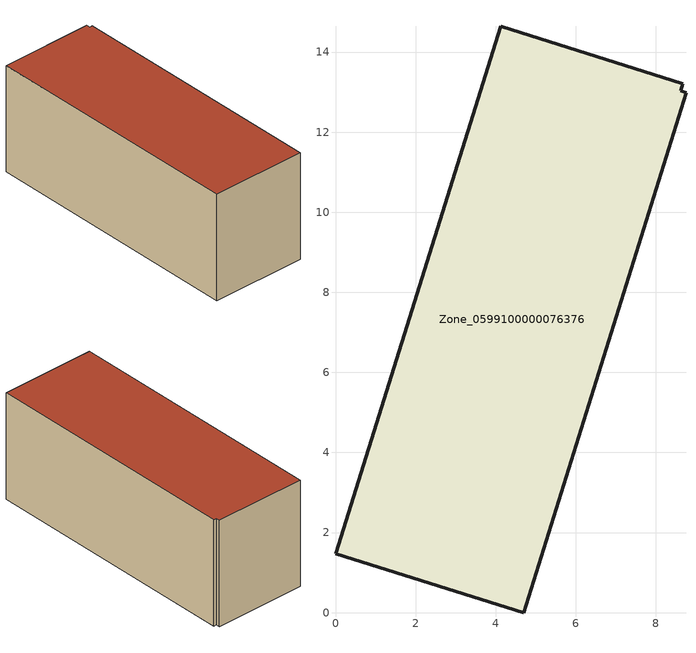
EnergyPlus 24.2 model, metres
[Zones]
Zone_0599100000076376
 floor ground (C_G): 0,1.47 4.12,14.64 8.67,13.21 8.62,13.04 8.75,12.99 4.7,0 z0.66
 wall outside (C_F): 4.12,14.64 0,1.47 4.7,0 8.75,12.99 8.62,13.04 8.67,13.21 4.12,14.64 z0.66:6.25
 roof outside (C_R): 4.7,0 8.75,12.99 8.62,13.04 8.67,13.21 4.12,14.64 0,1.47 z6.25
[BUILDING]
Pand.0599100000076376: North Axis=0; Terrain=City; Loads Convergence Tolerance Value=0.04; Temperature Convergence Tolerance Value=0.4; Solar Distribution=FullExterior; Maximum Number of Warmup Days=25; Minimum Number of Warmup Days=1
[Site:Location]
Rotterdam.The.Hague.AP_ZH_NLD Design_Conditions: Latitude=51.96; Longitude=4.45; Time Zone=1; Elevation=-4.5
[SITE:GROUNDTEMPERATURE:BUILDINGSURFACE]
18, 18, 18, 18, 18, 18, 18, 18, 18, 18, 18, 18
[MATERIAL] Thermal Absorptance=0.9; Solar Absorptance=0.7; Visible Absorptance=0.7
Name | Roughness | Thickness | Conductivity | Density | Specific Heat
G.TC.1965-1974 | MediumSmooth | 0.15 | 0.882353 | 540 | 1210
F.TC.1965-1974 | Rough | 0.3 | 0.697674 | 1920 | 840
R.TC.1965-1974 | MediumRough | 0.2 | 0.232558 | 1500 | 1000
[CONSTRUCTION]
C_G: G.TC.1965-1974
C_F: F.TC.1965-1974
C_R: R.TC.1965-1974
[ZONE]
Zone_0599100000076376: Type=1; Multiplier=1; Ceiling Height=Autocalculate; Volume=Autocalculate; Floor Area=autocalculate; Part of Total Floor Area=Yes
[ZONEINFILTRATION:DESIGNFLOWRATE]
Infil_Zone_0599100000076376: Zone or ZoneList or Space or SpaceList=Zone_0599100000076376; Schedule=AlwaysOn; Design Flow Rate Calculation Method=Flow/Area; Flow Rate per Floor Area=0.003; Constant Term Coefficient=1; Temperature Term Coefficient=0; Velocity Term Coefficient=0; Velocity Squared Term Coefficient=0
[HVACTEMPLATE:ZONE:IDEALLOADSAIRSYSTEM]
Zone_0599100000076376: Maximum Heating Supply Air Temperature=50; Minimum Cooling Supply Air Temperature=13; Maximum Heating Supply Air Humidity Ratio=0.0156; Minimum Cooling Supply Air Humidity Ratio=0.0077; Heating Limit=NoLimit; Cooling Limit=NoLimit; Dehumidification Control Type=ConstantSensibleHeatRatio; Cooling Sensible Heat Ratio=0.7; Dehumidification Setpoint=60; Humidification Control Type=None; Humidification Setpoint=30; Outdoor Air Method=None; Outdoor Air Flow Rate per Person=0.00944; Outdoor Air Flow Rate per Zone Floor Area=0; Outdoor Air Flow Rate per Zone=0; Demand Controlled Ventilation Type=None; Outdoor Air Economizer Type=NoEconomizer; Heat Recovery Type=None; Sensible Heat Recovery Effectiveness=0.7; Latent Heat Recovery Effectiveness=0.65
[ZONECONTROL:THERMOSTAT]
ThermostatControl_Zone_0599100000076376: Zone or ZoneList=Zone_0599100000076376; Control Type Schedule=DualSetpointControlType; Control 1=Thermostat_Zone_0599100000076376; Temperature Difference Between Cutout And Setpoint=0
[THERMOSTATSETPOINT:DUALSETPOINT]
Thermostat_Zone_0599100000076376: Heating Setpoint Temperature Schedule=HeatingSetpoint_Zone_0599100000076376; Cooling Setpoint Temperature Schedule=CoolingSetpoint_Zone_0599100000076376
[SCHEDULE:COMPACT]
HeatingSetpoint_Zone_0599100000076376: Through: 12/31, For: AllDays, Until: 24:00, 21
CoolingSetpoint_Zone_0599100000076376: Through: 12/31, For: AllDays, Until: 24:00, 24
DualSetpointControlType: Through: 12/31, For: AllDays, Until: 24:00, 4
AlwaysOn: Through: 12/31, For: AllDays, Until: 24:00, 1
